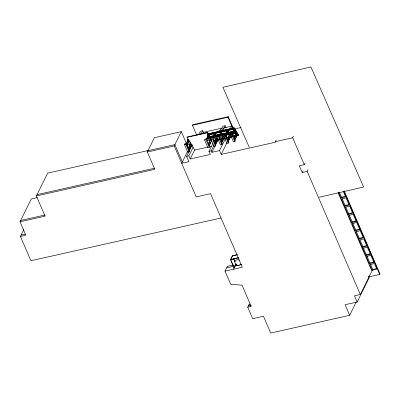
<?xml version="1.0" encoding="UTF-8"?>
<svg xmlns="http://www.w3.org/2000/svg" width="400" height="400" viewBox="0 0 400 400"><rect width="100%" height="100%" fill="white"/><g stroke="black" fill="none" stroke-linecap="round" stroke-linejoin="round"><path stroke-width="0.6" d="M186.39 144.325L187.95 138.93M186.55 144.425L188.02 139.34L188.99 140.955L186.67 145.645M188.4 149.02L190.225 142.73M188.575 149.065L190.295 143.14L191.435 145.04L189.02 149.925M206.665 139.205L208.055 134.41M207 138.71L208.015 135.19L208.805 137.015L208.045 138.555M208.67 143.93L209.83 139.925M208.67 144.57L209.99 140.025M212.88 137.915L214.4 132.79L215.65 134.87L214.35 137.505M213.255 137.305L214.47 133.2M214.575 143.67L216.125 138.44M216.515 137.14L216.68 136.585M214.915 143.175L216.415 138.12M219.375 135.95L220.735 131.365L221.985 133.445L220.945 135.555M219.415 136.465L220.805 131.775M221.085 141.665L222.46 137.015M221.25 141.75L222.75 136.695M225.545 135.57L227.225 129.905L228.475 131.985L226.135 136.725M225.73 135.595L227.3 130.315L228.265 131.925L225.84 136.835M227.575 140.205L229.505 133.7L230.925 136.07L228.235 141.515M227.74 140.29L229.575 134.11L230.715 136.01L228.175 141.145M232.145 134.09L233.825 128.42L235.075 130.505L232.74 135.235M232.155 134.695L233.705 129.475L234.47 131.245L232.695 134.84M234.175 138.72L236.105 132.215L237.525 134.59L234.835 140.03M234.17 139.37L236.01 133.175L237.04 135.56L232.84 136.505M221.06 218L30.92 260.76L20.415 236.425L25.795 235.215L20 221.795L31.28 198.97L37.26 197.625M20 221.795L45.1 216.15L36.385 195.96L47.665 173.135L148.48 150.465M20.415 236.425L23.79 229.595M36.385 195.96L154.81 169.33L147.33 152.01L154.405 137.695L181.3 131.645L188.78 148.97L191.14 144.19M356.235 301.99L349.655 315.3L270.73 333.05L263.485 316.265L252.69 318.69L247.725 307.195L251.2 306.415L242.04 285.2L230.65 284.21L225 271.12L242.315 267.23L210.555 193.665L196.21 196.89L174.225 145.965L181.3 131.645M196.595 134.87L192.455 125.285L192.755 124.68L228.275 116.69L233.145 127.97M212.875 143.42L208.975 151.315L210.325 154.445L190.225 158.97L194.62 150.07L187 137.345L187.17 137L207.27 132.475L210.45 137.78M184.425 144.615L184.875 143.71L186.255 143.4L189.54 151.01L189.09 151.915L187.71 152.225L184.425 144.615L185.805 144.305L186.255 143.4M186.985 145.5L189.2 141.015M187.705 151.135L181.705 163.285L188.875 161.67L186.58 156.35L192.31 144.76M189.05 150.355L191.645 145.1M190.225 158.97L188.87 155.835L193.205 147.07M197.57 135.08L199.355 133.395L200.415 131.255L202.705 130.74L201.65 132.88L200.31 134.145M202.585 133.955L203.39 132.325L202.705 130.74M187 137.345L207.1 132.82L207.27 132.475M204.585 140.08L205.03 139.175L225.425 134.59L228.71 142.2L228.26 143.105L226.88 143.42L224 136.75L218.89 137.895L221.77 144.565L220.39 144.88L217.51 138.21L212.555 139.32L215.435 145.99L214.055 146.3L211.175 139.63L206.37 140.71L209.25 147.38L207.87 147.695L204.585 140.08L224.975 135.495L225.425 134.59M234.18 127.855L207.795 133.985L234.18 127.855L238.535 135.11L233.05 136.54M208.195 138.735L209.3 136.495M209.125 145.405L211.265 141.075L210.555 139.435M209.17 145.805L211.75 140.58L211.18 139.63M209.25 147.38L209.7 146.475L207.06 140.36M214.095 137.54L215.44 134.81M213.855 141.44L214.405 140.33M216.325 136.44L217.15 134.775M225.295 138.945L219.54 150.595L211.92 152.31L211.27 150.8L213.995 145.28M214.815 143.625L216.45 140.31M218.635 135.895L219.455 134.24M232.845 128.575L227.975 117.295L228.275 116.69M215.35 144.03L217.885 138.895M215.41 144.4L218.1 138.955L217.53 138.01M211.92 152.31L218.225 139.55M220.14 135.67L220.965 134.005M222.61 130.68L225.105 125.7L222.81 126.215L221.75 128.36L219.07 130.89M215.435 145.99L215.885 145.085L213.245 138.97M219.35 138.295L219.89 137.205M220.695 135.57L221.775 133.385M221.43 143.12L224.22 137.47L223.655 136.52L224.535 138.08L220.385 139.01M221.745 142.975L224.435 137.53L223.865 136.585M221.77 144.565L222.22 143.66L219.58 137.545M227.76 133.955L228.585 132.29M230.23 128.965L231.6 126.19L223.995 127.94M230.6 135.265L231.045 134.355L232.43 134.045L235.31 140.715L234.86 141.625L233.48 141.935L230.6 135.265L231.98 134.955L232.43 134.045M276.19 139.99L275.365 141.665L275.58 142.17L221.185 154.405L226.94 142.76M227.765 141.095L229.68 137.21M231.875 132.775L232.42 131.665M234.52 140.175L236.93 135.3M236.985 135.19L237.31 134.525L236.175 132.625L237.095 135.45M234.11 267.905L230.53 259.615L232.42 255.79L237.14 254.73M225 271.12L227.35 266.37L233.39 265.015M308.015 169.705L307.19 171.375L302.205 172.5L299.295 165.765L304.28 164.64L292.68 137.77L293.505 136.095M235.88 264.015L234.085 267.645L230.65 259.68L232.545 255.85L237.405 254.755M233.46 269.22L236 264.08M236.22 264.03L235.35 265.795L238.145 265.17M304.28 164.64L305.11 162.97M302.205 172.5L303.025 170.835M247.725 307.195L249.33 303.95L250.625 306.025M338.68 192.615L341.065 198.145L341.53 197.205L339.385 192.225M341.065 198.145L345.595 196.775L345.86 196.23L341.53 197.205M344.61 206.355L349.135 204.985L346.03 197.795L341.505 199.165L344.61 206.355L345.075 205.415L342.21 198.775M349.135 204.985L349.405 204.44M348.155 214.565L352.68 213.195L349.575 206.005L345.05 207.375L348.155 214.565L348.62 213.625L345.755 206.985M351.7 222.775L356.225 221.405L353.12 214.215L348.595 215.58L351.7 222.775L352.165 221.835L349.3 215.195M356.225 221.405L356.495 220.86M355.245 230.985L359.77 229.615L356.665 222.42L352.14 223.79L355.245 230.985L355.71 230.045L352.84 223.405M358.79 239.19L363.315 237.825L360.21 230.63L355.685 232L358.79 239.19L359.25 238.25L356.385 231.615M362.33 247.4L366.855 246.03L363.75 238.84L359.225 240.21L362.33 247.4L362.795 246.46L359.93 239.825M366.855 246.03L367.125 245.49L362.795 246.46M365.875 255.61L370.4 254.24L367.295 247.05L362.77 248.42L365.875 255.61L366.34 254.67L363.475 248.03M370.4 254.24L370.67 253.695L366.34 254.67M369.42 263.82L373.945 262.45L370.84 255.26L366.315 256.63L369.42 263.82L369.885 262.88L367.02 256.24M373.945 262.45L374.215 261.905L369.885 262.88M349.655 315.3L345.095 304.735L357.155 302.02L354.47 295.795L360.335 294.475L371.905 271.06L338.04 192.625M372.255 270.38L376.78 269.01L374.385 263.47L369.86 264.84L372.255 270.38L372.715 269.44L370.565 264.45M357.155 302.02L369.22 277.62L368.72 276.465M376.78 269.01L377.045 268.47M368.475 276.96L379.755 274.425L380 273.93L344.1 190.77M221.365 130.375L224.045 127.845M319.315 197.245L363.625 187L310.93 66.95L222.915 87.3L249.265 147.325M192.455 125.285L227.975 117.295M203.39 132.325L222.275 128.075M233.645 129.04L207.925 134.985L233.59 129.21M234.505 128.975L241.16 127.48M147.98 150.695L174.875 144.65L182.35 161.97M210.495 137.7L216.33 136.39M216.735 136.295L222.665 134.965M223.07 134.87L229.155 133.505L231.025 136.62L226.765 137.575M147.33 152.01L174.225 145.965M225.21 135.185L235.94 132.77M225.165 135.325L235.895 132.91M186.755 144.815L191.005 143.86M213.535 140.55L217.615 139.635M233.135 136.145L238.235 134.995L236.365 131.88L229.565 133.41L231.43 136.525M213.7 140.715L217.67 139.82M219.975 139.3L225.185 138.13M226.365 137.865L231.695 136.665M232.895 136.395L238.535 135.11M213.645 140.825L217.615 139.93M219.92 139.41L225.13 138.24M226.31 137.975L231.64 136.775M213.935 140.84L218.715 139.765M219.91 139.495L225.285 138.285M226.48 138.02L231.255 136.945M194.62 150.07L208.025 147.055M209.245 146.78L211.68 146.235M186.58 156.35L188.87 155.835M208.975 151.315L211.27 150.8M37.035 194.65L154.85 168.155M275.365 141.665L292.68 137.77M20.65 220.485L45.15 214.975M21.065 235.11L25.245 234.17M345.075 205.415L348.865 204.565M348.62 213.625L352.41 212.77M352.165 221.835L355.955 220.98M355.71 230.045L360.04 229.07M230.755 259.475L238.65 257.7M230.53 259.615L238.79 257.755M239.82 264.79L240.935 264.54M226.605 267.875L238.015 265.305M239.79 264.91L241.56 264.51M359.25 238.25L363.58 237.28M372.715 269.44L376.505 268.59M248.375 305.885L251.27 305.23M234.65 131.37L208.905 137.255L234.58 131.505M227.27 129.585L228.88 132.27L235.68 130.74L234.07 128.055L238.425 135.335M226.97 129.475L228.475 131.985M226.86 129.68L228.47 132.36L222.385 133.73L220.775 131.045M224.005 136.43L224.63 137.47M220.48 130.935L221.985 133.445M220.37 131.14L221.98 133.82L216.05 135.155L214.44 132.47M214.145 132.36L215.65 134.87M214.035 132.565L215.645 135.245L209.81 136.56L208.2 133.875M217.265 137.945L218.2 139.505M207.905 133.765L210.7 138.425M207.1 132.82L210.33 138.21M210.97 139.57L211.54 140.52L211.32 140.965L210.6 139.3M188.44 139.12L189.075 140.18M190.025 141.77L190.98 143.36M191.615 144.42L192.25 145.48M343.855 191.265L379.755 274.425M343.205 191.245L345.595 196.775M307.19 171.375L360.335 294.475M231.6 126.19L232.54 128.37M231.98 134.955L234.86 141.625M225.105 125.7L226.045 127.88M224.975 135.495L228.26 143.105M219.54 150.595L221.185 154.405M185.805 144.305L189.09 151.915M233.615 258.555L235.045 261.87M233.425 258.325L234.9 261.74M241.005 264.11A3.285 2.725 26.3 0 1 236.835 265.045A3.285 2.725 26.3 0 1 235.145 261.14A3.285 2.725 26.3 0 1 239.32 260.2M208.125 134.82L208.87 136.88L209.09 136.435L208.125 134.82M233.895 128.83L233.755 129.3L234.535 131.11L234.865 130.445L233.895 128.83M215.725 135.38L209.895 136.69L210.39 137.52L216.22 136.21L215.725 135.38M222.06 133.955L216.135 135.29L216.63 136.115L222.555 134.785L222.06 133.955M228.55 132.495L222.47 133.865L222.965 134.69L229.05 133.325L228.55 132.495M235.765 130.875L228.96 132.405L229.455 133.23L236.26 131.7L235.765 130.875"/></g></svg>
